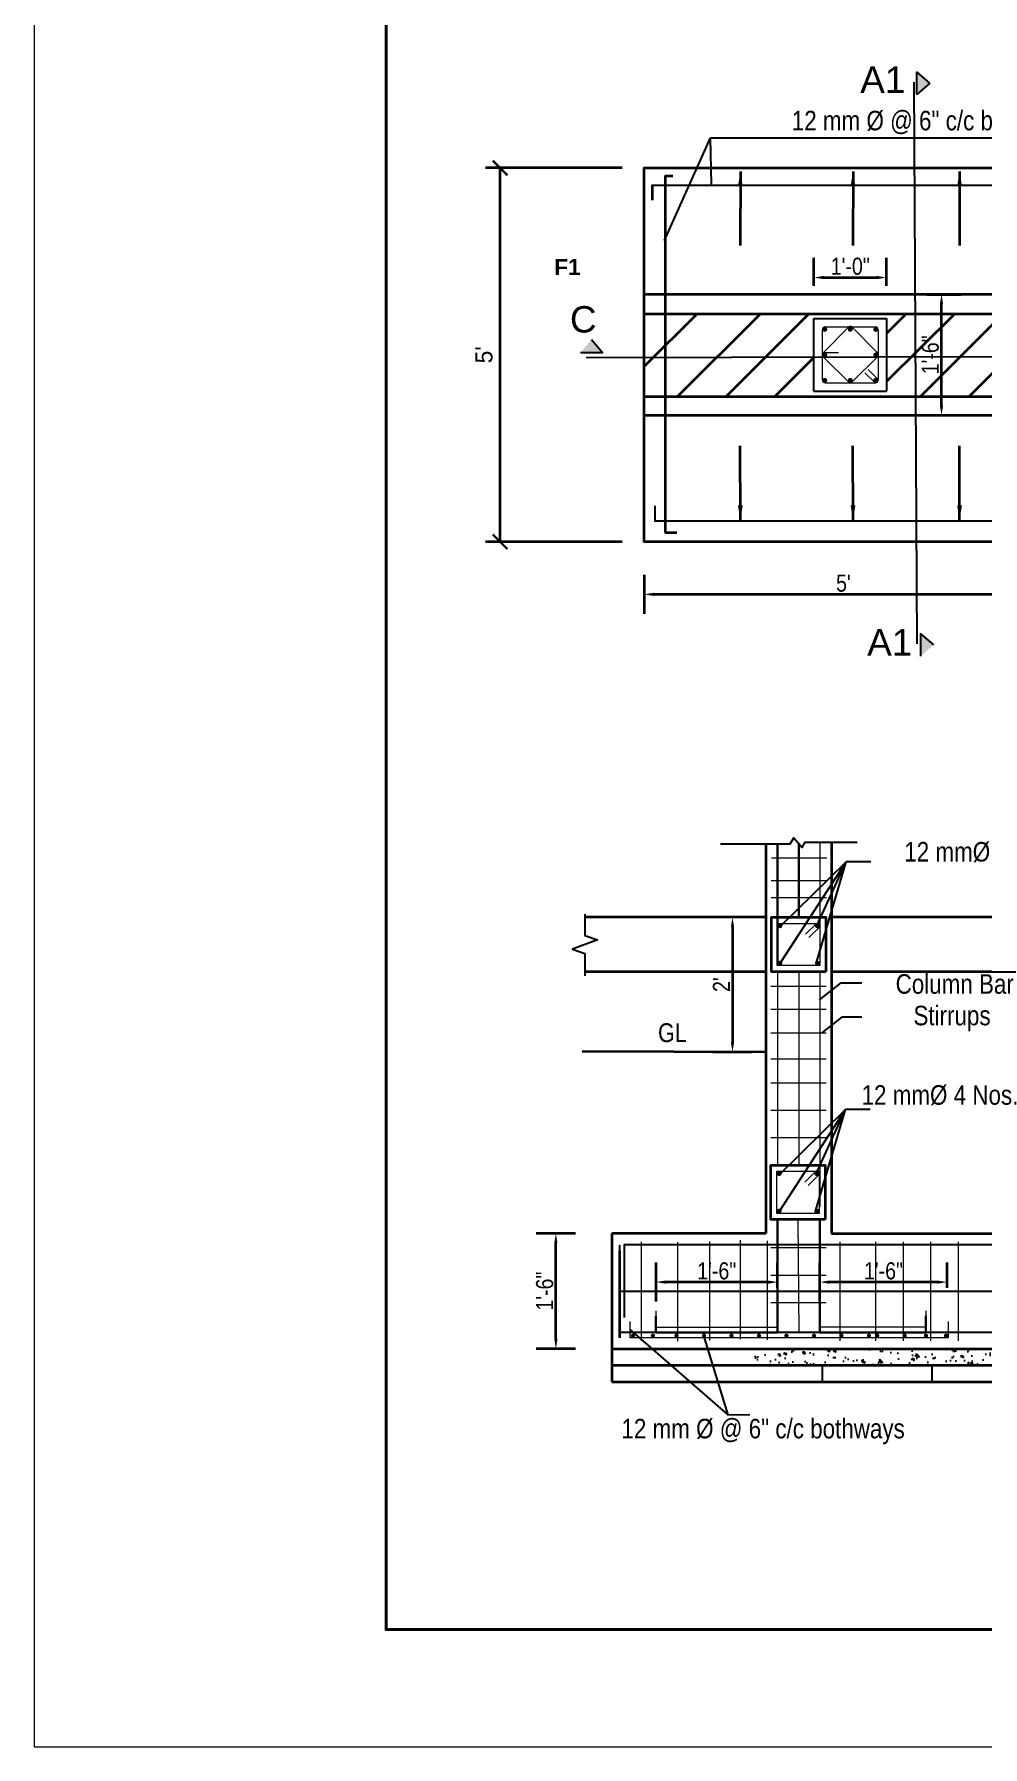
# Model space of a CAD drawing. Header units: inches. Extents: x 334224 to 340955, y 74691 to 79424.
# Drawn here: x 337781 to 338169, y 77179 to 77881 of the extents above; entities that cross this region are included whole.
import ezdxf

# ---------------------------------------------------------------- set-up
doc = ezdxf.new("R2010")
doc.units = ezdxf.units.IN
doc.header["$MEASUREMENT"] = 0
doc.linetypes.add('DASHED2', pattern=[0.375, 0.25, -0.125])
doc.layers.get('Defpoints').update_dxf_attribs({"lineweight": 0})
for name, color, linetype, lineweight in [('1text', 254, 'Continuous', 15), ('base line', 201, 'Continuous', 40), ('col', 6, 'Continuous', 13), ('REN', 240, 'Continuous', 30), ('stirrup', 42, 'Continuous', 20), ('Wall', 20, 'Continuous', 35)]:
    doc.layers.add(name, color=color, linetype=linetype, lineweight=lineweight)
for name, color, linetype in [('dim', 1, 'Continuous'), ('DIM Detail', 5, 'Continuous'), ('dimension', 241, 'Continuous'), ('hatch', 45, 'Continuous'), ('plan wall', 7, 'Continuous'), ('structure', 210, 'Continuous'), ('text', 113, 'Continuous')]:
    doc.layers.add(name, color=color, linetype=linetype)
doc.styles.add('dim', font='ARIALN.TTF')
doc.styles.add('Mani', font='arialbd.ttf')
doc.styles.get("Standard").update_dxf_attribs({"font": 'arial.ttf', "height": 9})
doc.styles.add('style1', font='GOTHIC.TTF', dxfattribs={"height": 7})
doc.styles.add('style2', font='arial.ttf')
doc.dimstyles.new('50', dxfattribs={"dimtxt": 4, "dimasz": 1, "dimexe": 3, "dimexo": 3, "dimgap": 1.5, "dimtad": 1, "dimdec": 0, "dimzin": 3, "dimdsep": 46, "dimlunit": 4, "dimtxsty": 'style2', "dimblk": 'ARCHTICK', "dimcen": 1, "dimdle": 3, "dimclrd": 256, "dimclre": 256, "dimclrt": 7, "dimadec": 0, "dimazin": 0, "dimtfac": 1, "dimtdec": 0, "dimtix": 1, "dimtofl": 0, "dimtmove": 1, "dimatfit": 0, "dimfxl": 0, "dimtolj": 1, "dimtzin": 0, "dimlwd": -1, "dimarcsym": 0})
doc.dimstyles.new('Copy of Standard', dxfattribs={"dimtxt": 12, "dimasz": 6, "dimexe": 0, "dimexo": 0, "dimgap": 0, "dimtad": 1, "dimdec": 0, "dimzin": 3, "dimdsep": 46, "dimlunit": 3, "dimtxsty": 'Standard', "dimblk": 'ARCHTICK', "dimcen": 0, "dimdle": 4, "dimclre": 4, "dimadec": 0, "dimazin": 0, "dimtfac": 1, "dimtdec": 0, "dimtix": 1, "dimtofl": 0, "dimtmove": 0, "dimatfit": 3, "dimfxl": 0, "dimtolj": 1, "dimtzin": 0, "dimlwe": 0, "dimarcsym": 0})
doc.dimstyles.new('DET', dxfattribs={"dimtxt": 7, "dimasz": 4, "dimexe": 8, "dimexo": 0, "dimgap": 1, "dimtad": 1, "dimdec": 0, "dimlfac": -1, "dimrnd": 1, "dimzin": 0, "dimdsep": 46, "dimlunit": 4, "dimtxsty": 'dim', "dimcen": 0, "dimclrd": 256, "dimclre": 256, "dimclrt": 256, "dimadec": 0, "dimazin": 0, "dimtfac": 0.035714, "dimtdec": 0, "dimtix": 1, "dimtmove": 1, "dimatfit": 3, "dimfxl": 0, "dimtolj": 1, "dimtzin": 0, "dimarcsym": 0})
doc.dimstyles.new('DIM-96', dxfattribs={"dimscale": 96, "dimtxt": 0.0625, "dimasz": 0.0625, "dimexe": 0.0625, "dimexo": 0.09375, "dimgap": 0.03125, "dimtad": 1, "dimzin": 0, "dimdsep": 46, "dimlunit": 4, "dimtxsty": 'style1', "dimblk": 'ARCHTICK', "dimcen": 0.125, "dimclrd": 1, "dimclre": 1, "dimclrt": 3, "dimadec": 0, "dimazin": 0, "dimtfac": 1, "dimtix": 1, "dimtofl": 0, "dimtmove": 0, "dimatfit": 3, "dimfxl": 0, "dimtolj": 1, "dimtzin": 0, "dimlwd": -1, "dimarcsym": 0})

# ---------------------------------------------------------------- blocks, each defined once
blk = doc.blocks.new('A$C5D931F08')
for p, q in [((0, 0), (0, 26.4)), ((0, 26.4), (26.4, 26.4)), ((26.4, 0), (26.4, 26.4)), ((26.4, 0), (0, 0))]:
    blk.add_line(p, q)
at = {"ltscale": 10, "const_width": 0.88}
for points in [[(3.95, 22.91, 1), (3.95, 22.03, 1)], [(13.22, 22.91, 1), (13.22, 22.03, 1)], [(22.46, 22.91, -1), (22.46, 22.03, -1)], [(3.49, 13.2, 1), (4.37, 13.2, 1)], [(22.91, 13.2, -1), (22.03, 13.2, -1)], [(3.95, 3.49, -1), (3.95, 4.37, -1)], [(13.22, 3.49, -1), (13.22, 4.37, -1)], [(22.46, 3.49, 1), (22.46, 4.37, 1)]]:
    blk.add_lwpolyline(points, format="xyb", close=True, dxfattribs=at)
at = {"layer": 'stirrup', "color": 5}
for p, q in [((12.63, 23.19), (3.05, 13.77)), ((3.05, 4.05), (3.05, 22.35)), ((4.05, 23.35), (22.35, 23.35)), ((23.19, 13.77), (13.78, 23.19)), ((22.21, 23.35), (18.55, 19.69)), ((23.36, 22.21), (19.7, 18.54)), ((23.35, 4.05), (23.35, 22.35)), ((3.05, 12.63), (12.63, 3.21)), ((13.78, 3.21), (23.19, 12.63)), ((12.39, 3.45), (12.39, 8.96)), ((14.01, 3.45), (14.01, 8.96)), ((22.35, 3.05), (4.05, 3.05)), ((9.33, 3.21), (9.33, 3.21))]:
    blk.add_line(p, q, dxfattribs=at)
for centre, radius, start, end in [((4.05, 22.35), 1, 90, 180), ((13.2, 22.61), 0.812, 45, 135), ((22.35, 22.35), 1, 0, 90), ((22.36, 22.35), 1, 0, 90), ((4.1, 13.2), 1.2, 151.41237, 208.58763), ((22.25, 13.2), 1.1, 328.67941, 31.32059), ((4.05, 4.05), 1, 180, 270), ((13.2, 3.79), 0.812, 225, 315), ((22.35, 4.05), 1, 270, 0), ((22.36, 4.05), 1, 270, 360)]:
    blk.add_arc(centre, radius, start, end, dxfattribs=at)
blk = doc.blocks.new('*D251')
at = {"layer": 'Defpoints', "color": 0, "transparency": 16777216}
for p in [(-58272.58, -42284.84), (-58109.46, -42284.84), (-58272.58, -42306.41)]:
    blk.add_point(p, dxfattribs=at)
at = {"layer": 'dimension', "lineweight": -2, "transparency": 16777216}
for p, q in [((-58272.58, -42298.41), (-58272.58, -42314.41)), ((-58109.46, -42298.41), (-58109.46, -42314.41)), ((-58113.46, -42306.41), (-58268.58, -42306.41))]:
    blk.add_line(p, q, dxfattribs=at)
at = {"layer": 'dimension', "transparency": 16777216}
for points in [[(-58268.58, -42305.74), (-58268.58, -42307.07), (-58272.58, -42306.41)], [(-58113.46, -42305.74), (-58113.46, -42307.07), (-58109.46, -42306.41)]]:
    blk.add_solid(points, dxfattribs=at)
at = {"layer": 'dimension', "transparency": 16777216, "insert": (-58191.02, -42301.85), "char_height": 7, "attachment_point": 5, "style": 'dim'}
blk.add_mtext("\\A1;5'", dxfattribs=at)
blk = doc.blocks.new('*D252')
at = {"layer": 'Defpoints', "color": 0, "transparency": 16777216}
for p in [(-58203.06, -42180.06), (-58173.36, -42176.69), (-58173.36, -42180.06)]:
    blk.add_point(p, dxfattribs=at)
at = {"layer": 'dimension', "lineweight": -2, "transparency": 16777216}
for p, q in [((-58203.06, -42180.06), (-58203.06, -42168.69)), ((-58173.36, -42180.06), (-58173.36, -42168.69)), ((-58199.06, -42176.69), (-58177.36, -42176.69))]:
    blk.add_line(p, q, dxfattribs=at)
at = {"layer": 'dimension', "transparency": 16777216}
for points in [[(-58199.06, -42176.02), (-58199.06, -42177.36), (-58203.06, -42176.69)], [(-58177.36, -42176.02), (-58177.36, -42177.36), (-58173.36, -42176.69)]]:
    blk.add_solid(points, dxfattribs=at)
at = {"layer": 'dimension', "transparency": 16777216, "insert": (-58188.21, -42172.11), "char_height": 7, "attachment_point": 5, "style": 'dim'}
blk.add_mtext('\\A1;1\'-0"', dxfattribs=at)
blk = doc.blocks.new('*D253')
at = {"layer": 'Defpoints', "color": 0, "transparency": 16777216}
for p in [(-58157.05, -42183.59), (-58150.86, -42183.59), (-58157.05, -42233.09)]:
    blk.add_point(p, dxfattribs=at)
at = {"layer": 'dimension', "lineweight": -2, "transparency": 16777216}
for p, q in [((-58157.05, -42183.59), (-58142.86, -42183.59)), ((-58150.86, -42229.09), (-58150.86, -42187.59)), ((-58157.05, -42233.09), (-58142.86, -42233.09))]:
    blk.add_line(p, q, dxfattribs=at)
at = {"layer": 'dimension', "transparency": 16777216}
for points in [[(-58151.53, -42187.59), (-58150.2, -42187.59), (-58150.86, -42183.59)], [(-58151.53, -42229.09), (-58150.2, -42229.09), (-58150.86, -42233.09)]]:
    blk.add_solid(points, dxfattribs=at)
at = {"layer": 'dimension', "transparency": 16777216, "insert": (-58155.44, -42208.34), "char_height": 7, "attachment_point": 5, "rotation": 90, "style": 'dim'}
blk.add_mtext('\\A1;1\'-6"', dxfattribs=at)
blk = doc.blocks.new('_ArchTick')
at = {"layer": 'dim', "color": 0, "const_width": 0.15}
blk.add_lwpolyline([(-0.5, -0.5), (0.5, 0.5)], dxfattribs=at)
blk = doc.blocks.new('*D257')
at = {"color": 1, "lineweight": -2, "transparency": 16777216}
for p, q in [((-58281.58, -42131.84), (-58337.51, -42131.84)), ((-58281.58, -42284.84), (-58337.51, -42284.84))]:
    blk.add_line(p, q, dxfattribs=at)
at = {"color": 1, "transparency": 16777216}
blk.add_line((-58331.51, -42284.84), (-58331.51, -42131.84), dxfattribs=at)
at = {"layer": 'Defpoints', "color": 0, "transparency": 16777216}
for p in [(-58331.51, -42131.84), (-58272.58, -42131.84), (-58272.58, -42284.84)]:
    blk.add_point(p, dxfattribs=at)
at = {"color": 1, "transparency": 16777216, "xscale": 6, "yscale": 6, "zscale": 6}
for p, rotation in [((-58331.51, -42131.84), 90), ((-58331.51, -42284.84), 270)]:
    blk.add_blockref('_ArchTick', p, dxfattribs=dict(at, rotation=rotation))
at = {"color": 3, "transparency": 16777216, "insert": (-58338.09, -42208.34), "char_height": 7, "attachment_point": 5, "rotation": 90, "style": 'style1'}
blk.add_mtext("\\A1;5'", dxfattribs=at)
blk = doc.blocks.new('*D265')
at = {"layer": 'Defpoints', "color": 0, "transparency": 16777216}
for p in [(-58254.77, -43519.03), (-58231.9, -43519.03), (-58231.9, -43566.25)]:
    blk.add_point(p, dxfattribs=at)
at = {"layer": 'dimension', "lineweight": -2, "transparency": 16777216}
for p, q in [((-58246.77, -43519.03), (-58262.77, -43519.03)), ((-58254.77, -43562.25), (-58254.77, -43523.03)), ((-58246.77, -43566.25), (-58262.77, -43566.25))]:
    blk.add_line(p, q, dxfattribs=at)
at = {"layer": 'dimension', "transparency": 16777216}
for points in [[(-58255.43, -43523.03), (-58254.1, -43523.03), (-58254.77, -43519.03)], [(-58255.43, -43562.25), (-58254.1, -43562.25), (-58254.77, -43566.25)]]:
    blk.add_solid(points, dxfattribs=at)
at = {"layer": 'dimension', "transparency": 16777216, "insert": (-58259.34, -43542.64), "char_height": 7, "attachment_point": 5, "rotation": 90, "style": 'dim'}
blk.add_mtext('\\A1;1\'-6"', dxfattribs=at)
blk = doc.blocks.new('*D263')
at = {"layer": 'Defpoints', "color": 0, "transparency": 16777216}
for p in [(-58146.74, -43538.95), (-58146.74, -43547.3), (-58094.66, -43541.3)]:
    blk.add_point(p, dxfattribs=at)
at = {"layer": 'DIM Detail', "lineweight": -2, "transparency": 16777216}
for p, q in [((-58146.74, -43546.95), (-58146.74, -43530.95)), ((-58094.66, -43541.3), (-58094.66, -43530.95)), ((-58098.66, -43538.95), (-58142.74, -43538.95))]:
    blk.add_line(p, q, dxfattribs=at)
at = {"layer": 'DIM Detail', "transparency": 16777216}
for points in [[(-58142.74, -43538.28), (-58142.74, -43539.62), (-58146.74, -43538.95)], [(-58098.66, -43538.28), (-58098.66, -43539.62), (-58094.66, -43538.95)]]:
    blk.add_solid(points, dxfattribs=at)
at = {"layer": 'DIM Detail', "transparency": 16777216, "insert": (-58120.7, -43534.38), "char_height": 7, "attachment_point": 5, "style": 'dim'}
blk.add_mtext('\\A1;1\'-6"', dxfattribs=at)
blk = doc.blocks.new('*D264')
at = {"layer": 'Defpoints', "color": 0, "transparency": 16777216}
for p in [(-58213.79, -43538.95), (-58213.79, -43547.3), (-58164.06, -43541.3)]:
    blk.add_point(p, dxfattribs=at)
at = {"layer": 'DIM Detail', "lineweight": -2, "transparency": 16777216}
for p, q in [((-58213.79, -43546.95), (-58213.79, -43530.95)), ((-58164.06, -43541.3), (-58164.06, -43530.95)), ((-58168.06, -43538.95), (-58209.79, -43538.95))]:
    blk.add_line(p, q, dxfattribs=at)
at = {"layer": 'DIM Detail', "transparency": 16777216}
for points in [[(-58209.79, -43538.28), (-58209.79, -43539.62), (-58213.79, -43538.95)], [(-58168.06, -43538.28), (-58168.06, -43539.62), (-58164.06, -43538.95)]]:
    blk.add_solid(points, dxfattribs=at)
at = {"layer": 'DIM Detail', "transparency": 16777216, "insert": (-58188.93, -43534.38), "char_height": 7, "attachment_point": 5, "style": 'dim'}
blk.add_mtext('\\A1;1\'-6"', dxfattribs=at)
blk = doc.blocks.new('*D266')
at = {"layer": 'Defpoints', "color": 0, "transparency": 16777216}
for p in [(-58168.9, -43389.58), (-58182.49, -43444.75), (-58169.04, -43444.75)]:
    blk.add_point(p, dxfattribs=at)
at = {"layer": 'DIM Detail', "lineweight": -2, "transparency": 16777216}
for p, q in [((-58174.49, -43389.58), (-58190.49, -43389.58)), ((-58182.49, -43393.58), (-58182.49, -43440.75)), ((-58174.49, -43444.75), (-58190.49, -43444.75))]:
    blk.add_line(p, q, dxfattribs=at)
at = {"layer": 'DIM Detail', "transparency": 16777216}
for points in [[(-58183.16, -43393.58), (-58181.82, -43393.58), (-58182.49, -43389.58)], [(-58183.16, -43440.75), (-58181.82, -43440.75), (-58182.49, -43444.75)]]:
    blk.add_solid(points, dxfattribs=at)
at = {"layer": 'DIM Detail', "transparency": 16777216, "insert": (-58187.01, -43417.17), "char_height": 7, "attachment_point": 5, "rotation": 90, "style": 'dim'}
blk.add_mtext("\\A1;2'", dxfattribs=at)
blk = doc.blocks.new('A$C64AA4F7B')
at = {"layer": 'hatch', "ltscale": 50}
for points in [[(188.789, 251.663), (183.361, 256.265), (183.361, 247.062)], [(50.332, 146.735), (45.731, 141.307), (54.934, 141.307)], [(190.386, 21.702), (184.957, 17.101), (184.957, 26.304)]]:
    blk.add_hatch(color=256, dxfattribs=at).paths.add_polyline_path(points)
for p, q in [((80.447, 213.728), (80.447, 67.634)), ((80.447, 213.728), (83.597, 213.728)), ((75.156, 209.842), (75.156, 203.796)), ((227.049, 165.178), (71.799, 165.178)), ((71.799, 135.604, -0.001), (93.48, 157.285, -0.001)), ((85.463, 123.371, -0.001), (119.377, 157.285, -0.001)), ((105.35, 123.371, -0.001), (139.265, 157.285, -0.001)), ((171.117, 149.259, -0.001), (179.039, 157.285, -0.001)), ((171.174, 129.608, -0.001), (198.927, 157.285, -0.001)), ((184.9, 123.371, -0.001), (218.814, 157.285, -0.001)), ((204.787, 123.371, -0.001), (238.702, 157.285, -0.001)), ((125.238, 123.371, -0.001), (141.371, 139.455, -0.001)), ((71.799, 115.678), (227.049, 115.678)), ((80.447, 67.634), (85.196, 67.634))]:
    blk.add_line(p, q)
blk.add_lwpolyline([(227.049, 123.371), (227.049, 63.928), (71.799, 63.928), (71.799, 216.928), (227.049, 216.928), (227.049, 157.285)])
at = {"layer": 'Defpoints'}
for p, q in [((227.049, 216.928), (71.799, 216.928)), ((224.338, 209.842), (75.156, 209.842))]:
    blk.add_line(p, q, dxfattribs=at)
at = {"layer": 'hatch', "ltscale": 5}
for p, q in [((188.789, 251.663), (183.361, 256.265)), ((182.139, 252.133), (183.366, 22.062)), ((188.789, 251.663), (183.361, 247.062)), ((508.179, 140.428), (48.037, 139.2)), ((50.332, 146.735), (54.934, 141.307)), ((190.386, 21.702), (184.957, 26.304))]:
    blk.add_line(p, q, dxfattribs=at)
at = {"layer": 'hatch', "ltscale": 50}
for p, q in [((183.361, 247.062), (183.361, 256.265)), ((54.934, 141.307), (45.731, 141.307)), ((184.957, 26.304), (184.957, 17.101))]:
    blk.add_line(p, q, dxfattribs=at)
at = {"layer": 'plan wall', "ltscale": 3}
for points in [[(83.597, 213.728), (80.447, 213.728), (80.447, 67.634), (85.196, 67.634)], [(75.156, 203.796), (75.156, 209.842), (224.338, 209.842), (224.338, 204.547)], [(76.167, 78.558), (76.167, 72.512), (225.35, 72.512), (225.35, 77.808)]]:
    blk.add_lwpolyline(points, dxfattribs=at)
at = {"layer": 'structure'}
for p, q in [((180.924, 165.178), (131.424, 165.178)), ((180.924, 115.678), (131.424, 115.678))]:
    blk.add_line(p, q, dxfattribs=at)
at = {"layer": 'Wall', "ltscale": 0.5}
for p, q in [((71.799, 157.285), (508.179, 157.285)), ((71.799, 123.371), (508.179, 123.371))]:
    blk.add_line(p, q, dxfattribs=at)
at = {"layer": 'structure', "xscale": 1.125, "yscale": 1.125, "zscale": 1.125, "rotation": 270}
blk.add_blockref('A$C5D931F08', (141.324, 155.278), dxfattribs=at)
at = {"layer": '1text', "ltscale": 50, "char_height": 10.8, "attachment_point": 3, "style": 'style2'}
for s, insert, width in [('A1', (178.71, 258.488), 16.31142), ('C', (52.338, 160.368), 74.40534), ('A1', (181.561, 28.122), 16.31142)]:
    blk.add_mtext(s, dxfattribs=dict(at, insert=insert, width=width))
at = {"layer": 'text', "style": 'dim'}
blk.add_text('12 mm %%C @ 6" c/c bothways', height=8, dxfattribs=at).set_placement((132.241, 232.352, 0))
dim = blk.add_linear_dim(base=(12.873, 216.928), p1=(71.799, 63.928), p2=(71.799, 216.928), angle=90, text="5'", dimstyle='DIM-96', override={"dimfxl": 2, "dimfxlon": 1})
dim.commit()
dim.dimension.update_dxf_attribs({"geometry": '*D257', "text_midpoint": (6.285, 140.428), "insert": (58344.38, 42348.77)})
at = {"layer": 'dimension'}
for base, p1, p2, text, picture, middle in [((171.024, 172.081), (141.324, 168.706), (171.024, 168.706), '1\'-0"', '*D252', (156.174, 176.655)), ((71.799, 42.362), (234.924, 63.928), (71.799, 63.928), "5'", '*D251', (153.362, 46.922))]:
    dim = blk.add_linear_dim(base=base, p1=p1, p2=p2, text=text, dimstyle='DET', dxfattribs=at)
    dim.commit()
    dim.dimension.update_dxf_attribs({"geometry": picture, "text_midpoint": middle, "insert": (58344.38, 42348.77)})
dim = blk.add_aligned_dim(p1=(187.326, 115.678), p2=(187.326, 165.178), distance=-6.189, text='1\'-6"', dimstyle='DET', dxfattribs=at)
dim.commit()
dim.dimension.update_dxf_attribs({"geometry": '*D253', "text_midpoint": (188.941, 140.428), "insert": (58344.38, 42348.77)})
at = {"layer": 'dimension', "ltscale": 10}
for points in [[(80.19, 187.288), (98.966, 229.314), (227.666, 229.314)], [(99.325, 210.152), (98.966, 229.314)], [(111.2, 215.46), (111.178, 185.143)], [(157.3, 215.46), (157.278, 185.143)], [(200.916, 215.46), (200.894, 185.143)]]:
    blk.add_leader(points, dimstyle='50', dxfattribs=at)
at = {"layer": 'plan wall', "ltscale": 3}
for points in [[(111.2, 215.46), (111.178, 185.143)], [(157.3, 215.46), (157.278, 185.143)], [(200.916, 215.46), (200.894, 185.143)], [(111.2, 72.867), (111.178, 103.185)], [(157.3, 72.867), (157.278, 103.185)], [(200.916, 72.867), (200.894, 103.185)]]:
    blk.add_leader(points, dimstyle='Copy of Standard', override={"dimgap": 0, "dimtad": 0, "dimfxl": 8}, dxfattribs=at)
blk = doc.blocks.new('A$C15E81FD5')
at = {"layer": 'hatch', "ltscale": 0.5}
h = blk.add_hatch(dxfattribs=at)
h.set_pattern_fill('AR-CONC', color=256, scale=1.40625, style=0)
h.set_pattern_definition([(130, (1503.025, -3955.409), (-10.086471, -0.882452), [1.054688, -11.601562]), (185, (1503.025, -3955.409), (1.95119, 10.577702), [0.84375, -9.28125]), (79.5486, (1502.185, -3955.483), (-8.135288, 9.695244), [0.896346, -9.85981]), (133.8158, (1503.025, -3952.597), (-15.008077, -2.32761), [1.58203, -17.402344]), (83.3644, (1501.775, -3952.79), (-13.143694, 13.698533), [1.34452, -14.789714]), (188.8158, (1503.025, -3952.597), (-13.143684, 13.698543), [1.265625, -13.921875]), (159, (1501.619, -3953.3), (-8.394005, -5.661828), [1.054688, -11.601562]), (214, (1501.619, -3953.3), (-3.421622, 10.197423), [0.84375, -9.28125]), (108.5486, (1500.919, -3953.772), (-11.81563, 4.535585), [0.896346, -9.85981]), (142.5, (1503.025, -3955.409), (-0.170998, 4.6813198), [0, -9.16875, 0, -9.421875, 0, -9.316406]), (172.5, (1503.025, -3955.409), (-3.6994154, 5.5464147), [0, -5.371875, 0, -8.9578125, 0, -3.550781]), (212.5, (1506.161, -3955.409), (-7.506878, -0.317178), [0, -3.515625, 0, -10.96875, 0, -14.5546875]), (222.5, (1507.5674, -3955.409), (-8.201056, 1.407726), [0, -4.570312, 0, -7.284375, 0, -10.335938])])
h.paths.add_polyline_path([(226.74, 91.42), (226.74, 98.17), (91.74, 98.17), (91.74, 91.42)])
h.paths.add_polyline_path([(279.39, 91.42), (279.39, 98.17), (226.74, 98.17), (226.74, 91.42)])
h = blk.add_hatch(dxfattribs=at)
h.set_pattern_fill('AR-BRSTD', color=256, scale=5.625, style=0)
h.set_pattern_definition([(180, (1503.025, -3955.409), (0, 15.001875), []), (90, (1503.025, -3955.41), (22.5, 15.00188), [15.00188, -15.00188])])
h.paths.add_polyline_path([(226.74, 91.42), (226.74, 84.67), (279.39, 84.67), (279.39, 91.42)])
h.paths.add_polyline_path([(226.74, 84.67), (226.74, 91.42), (91.74, 91.42), (91.74, 84.67)])
for p, q in [((96.24, 274.85, 7.15), (22.24, 274.85, 7.15)), ((443.43, 274.85, 7.15), (123.24, 274.85, 7.15)), ((96.24, 252.57, 7.15), (22.24, 252.57, 7.15)), ((443.43, 252.57, 7.15), (123.24, 252.57, 7.15))]:
    blk.add_line(p, q)
at = {"ltscale": 0.5}
blk.add_line((96.24, 219.67, 7.15), (21.09, 219.86, 7.15), dxfattribs=at)
at = {"ltscale": 10, "const_width": 0.99, "elevation": 7.15}
for points in [[(102.07, 271.87, 1), (102.07, 270.88, 1)], [(117.37, 271.87, -1), (117.37, 270.88, -1)], [(101.56, 256.06, 1), (102.55, 256.06, 1)], [(117.89, 256.06, -1), (116.9, 256.06, -1)], [(101.8, 170.41, 1), (101.8, 169.42, 1)], [(117.1, 170.41, -1), (117.1, 169.42, -1)], [(101.28, 154.59, 1), (102.27, 154.59, 1)], [(117.61, 154.59, -1), (116.62, 154.59, -1)]]:
    blk.add_lwpolyline(points, format="xyb", close=True, dxfattribs=at)
at = {"layer": 'col'}
for p, q in [((118.4, 305.62, 7.15), (118.4, 261.09, 7.15)), ((101.07, 252.57, 7.15), (101.07, 173.38, 7.15)), ((109.74, 252.57, 7.15), (109.74, 173.38, 7.15)), ((118.4, 252.57, 7.15), (118.4, 156.36, 7.15)), ((109.34, 150.99, 7.15), (109.74, 104.74, 7.15)), ((40.68, 109.42, 7.15), (40.68, 102.67, 7.15)), ((170.92, 109.42, 7.15), (170.92, 102.67, 7.15)), ((170.92, 102.67, 7.15), (40.68, 102.67, 7.15))]:
    blk.add_line(p, q, dxfattribs=at)
at = {"layer": 'col', "elevation": 7.15}
for points in [[(51.24, 113.78), (51.24, 107.03), (101.07, 107.03), (101.07, 151.1)], [(161.79, 113.78), (161.79, 107.03), (118.4, 107.03), (118.4, 151.1)]]:
    blk.add_lwpolyline(points, dxfattribs=at)
at = {"layer": 'dim'}
for p, q in [((38.19, 140.92, 7.15), (279.39, 140.92, 7.15)), ((38.35, 140.92, 7.15), (38.35, 110.93, 7.15)), ((36.95, 121.8, 7.15), (282.42, 121.8, 7.15))]:
    blk.add_line(p, q, dxfattribs=at)
at = {"layer": 'dim', "elevation": 7.15}
blk.add_lwpolyline([(468.49, 140.54), (468.49, 104.87), (36.53, 104.87), (36.53, 140.54)], dxfattribs=at)
at = {"layer": 'dimension', "ltscale": 10}
for p, q in [((139.23, 297.57, 7.15), (129.18, 297.57, 7.15)), ((127.07, 248.06, 7.15), (135.59, 248.04, 7.15)), ((138.96, 196.1, 7.15), (128.91, 196.1, 7.15)), ((83.86, 145.42, 7.15), (79.31, 145.42, 7.15))]:
    blk.add_line(p, q, dxfattribs=at)
at = {"layer": 'dimension', "ltscale": 10, "elevation": 7.15}
blk.add_lwpolyline([(22.22, 276.07), (22.24, 267.42), (27.34, 265.57), (17.14, 261.85), (22.24, 260), (22.24, 250.94)], dxfattribs=at)
at = {"layer": 'REN', "ltscale": 0.5}
for p, q in [((101.07, 304.87, 7.15), (101.07, 258.02, 7.15)), ((109.74, 305.07, 7.15), (109.74, 274.85, 7.15)), ((101.07, 272.37, 7.15), (101.07, 255.05, 7.15)), ((101.07, 151.1, 7.15), (101.07, 104.87, 7.15)), ((118.4, 151.1, 7.15), (118.4, 104.87, 7.15)), ((51.24, 111.49, 7.15), (51.24, 104.87, 7.15)), ((161.79, 111.62, 7.15), (161.79, 104.87, 7.15)), ((101.07, 104.87, 7.15), (51.24, 104.87, 7.15)), ((118.4, 104.87, 7.15), (161.79, 104.87, 7.15))]:
    blk.add_line(p, q, dxfattribs=at)
at = {"layer": 'REN', "lineweight": 20, "ltscale": 0.5}
blk.add_line((98.31, 173.38, 7.15), (120.59, 173.38, 7.15), dxfattribs=at)
at = {"layer": 'REN', "ltscale": 0.5, "const_width": 0.844, "elevation": 7.15}
for points in [[(41.54, 103.54, 1), (42.38, 103.54, 1)], [(49.65, 103.54, 1), (50.5, 103.54, 1)], [(59.32, 103.54, 1), (60.17, 103.54, 1)], [(70.57, 103.54, 1), (71.42, 103.54, 1)], [(81.82, 103.54, 1), (82.67, 103.54, 1)], [(93.07, 103.54, 1), (93.92, 103.54, 1)], [(104.32, 103.54, 1), (105.17, 103.54, 1)], [(115.57, 103.54, 1), (116.42, 103.54, 1)], [(126.82, 103.54, 1), (127.67, 103.54, 1)], [(138.07, 103.54, 1), (138.92, 103.54, 1)], [(141.45, 103.54, 1), (142.29, 103.54, 1)], [(152.7, 103.54, 1), (153.54, 103.54, 1)], [(161.42, 103.54, 1), (162.26, 103.54, 1)], [(169.6, 103.54, 1), (170.45, 103.54, 1)]]:
    blk.add_lwpolyline(points, format="xyb", close=True, dxfattribs=at)
at = {"layer": 'stirrup'}
for p, q in [((121.21, 299.1, 7.15), (98.59, 299.1, 7.15)), ((121.11, 289.78, 7.15), (98.49, 289.78, 7.15)), ((121.11, 282.8, 7.15), (98.49, 282.8, 7.15)), ((98.31, 246.7, 7.15), (120.93, 246.7, 7.15)), ((98.31, 246.7, 7.15), (120.93, 246.7, 7.15)), ((98.31, 237.24, 7.15), (120.93, 237.24, 7.15)), ((98.31, 227.5, 7.15), (120.93, 227.5, 7.15)), ((98.31, 216.95, 7.15), (120.93, 216.95, 7.15)), ((98.31, 207.13, 7.15), (120.93, 207.13, 7.15)), ((98.31, 195.88, 7.15), (120.93, 195.88, 7.15)), ((98.31, 184.63, 7.15), (120.93, 184.63, 7.15)), ((45.3, 141.94, 7.15), (45.3, 101.43, 7.15)), ((60.13, 141.79, 7.15), (60.13, 101.29, 7.15)), ((73.23, 142.12, 7.15), (73.23, 101.61, 7.15)), ((85.84, 142.64, 7.15), (85.84, 102.14, 7.15)), ((96.86, 142.37, 7.15), (96.86, 101.87, 7.15)), ((126.6, 141.94, 7.15), (126.6, 101.43, 7.15)), ((141.23, 141.94, 7.15), (141.23, 101.43, 7.15)), ((152.48, 141.94, 7.15), (152.48, 101.43, 7.15)), ((163.73, 141.94, 7.15), (163.73, 101.43, 7.15)), ((174.98, 141.94, 7.15), (174.98, 101.43, 7.15)), ((98.31, 139.63, 7.15), (120.93, 139.63, 7.15)), ((98.31, 128.38, 7.15), (120.93, 128.38, 7.15)), ((98.31, 117.13, 7.15), (120.93, 117.13, 7.15))]:
    blk.add_line(p, q, dxfattribs=at)
at = {"layer": 'stirrup', "color": 5, "ltscale": 10}
for p, q in [((116.98, 272.37, 7.15), (112.52, 267.91, 7.15)), ((118.38, 270.97, 7.15), (113.92, 266.51, 7.15)), ((116.71, 170.9, 7.15), (112.25, 166.44, 7.15)), ((118.11, 169.5, 7.15), (113.65, 165.04, 7.15))]:
    blk.add_line(p, q, dxfattribs=at)
at = {"layer": 'stirrup', "color": 5, "ltscale": 10, "elevation": 7.15}
for points in [[(118.38, 255.05), (101.06, 255.05), (101.06, 272.37), (118.38, 272.37)], [(118.11, 153.58), (100.79, 153.58), (100.79, 170.9), (118.11, 170.9)]]:
    blk.add_lwpolyline(points, close=True, dxfattribs=at)
at = {"layer": 'text', "ltscale": 0.5, "elevation": 7.15}
blk.add_lwpolyline([(77.76, 304.87), (106.29, 304.87), (107.81, 307.32), (111.2, 303.36), (112.34, 305.62), (133.66, 305.62)], dxfattribs=at)
at = {"layer": 'Wall', "ltscale": 0.5}
for p, q in [((96.24, 304.87, 7.15), (96.24, 145.42, 7.15)), ((123.24, 305.62, 7.15), (123.24, 145.42, 7.15)), ((83.86, 145.42, 7.15), (33.24, 145.42, 7.15)), ((33.24, 145.4, 7.15), (33.24, 84.67, 7.15)), ((96.24, 145.42, 7.15), (83.86, 145.42, 7.15)), ((123.24, 145.42, 7.15), (279.39, 145.42, 7.15)), ((36.53, 102.67, 7.15), (36.53, 138.34, 7.15)), ((33.24, 98.17, 7.15), (279.39, 98.17, 7.15)), ((33.24, 91.42, 7.15), (279.39, 91.42, 7.15)), ((33.24, 84.67, 7.15), (226.74, 84.67, 7.15))]:
    blk.add_line(p, q, dxfattribs=at)
at = {"layer": 'Wall', "linetype": 'DASHED2', "ltscale": 0.5}
blk.add_line((123.24, 145.42, 7.15), (135.61, 145.42, 7.15), dxfattribs=at)
at = {"layer": 'Wall', "ltscale": 0.5, "elevation": 7.15}
for points in [[(120.86, 252.57), (98.58, 252.57), (98.58, 274.85), (120.86, 274.85)], [(120.59, 151.1), (98.31, 151.1), (98.31, 173.38), (120.59, 173.38)]]:
    blk.add_lwpolyline(points, close=True, dxfattribs=at)
at = {"layer": 'dimension', "insert": (63.92, 231.44, 7.15), "char_height": 7.683, "width": 32.0625, "attachment_point": 3, "style": 'dim'}
blk.add_mtext('GL', dxfattribs=at)
at = {"layer": 'text', "style": 'dim'}
for s, p in [('12 mm%%C 4 Nos.', (152.96, 297.67, 7.15)), ('Column Bar', (149.42, 243.55, 7.15)), ('Stirrups 8mm%%C@ 4" c/c', (156.72, 230.63, 7.15)), ('12 mm%%C 4 Nos.', (135.48, 198.11, 7.15)), ('12 mm %%C @ 6" c/c bothways', (37.21, 61.51, 7.15))]:
    blk.add_text(s, height=8, dxfattribs=at).set_placement(p)
at = {"layer": 'DIM Detail'}
for base, p1, p2, angle, text, picture, middle in [((82.65, 219.67, 7.15), (96.24, 274.85, 7.15), (96.1, 219.67, 7.15), 90, "2'", '*D266', (78.13, 247.26, 7.15)), ((51.35, 125.48, 7.15), (101.07, 123.13, 7.15), (51.35, 117.13, 7.15), 180, '1\'-6"', '*D264', (76.21, 130.05, 7.15)), ((118.4, 125.48, 7.15), (170.47, 123.13, 7.15), (118.4, 117.13, 7.15), 180, '1\'-6"', '*D263', (144.44, 130.05, 7.15))]:
    dim = blk.add_linear_dim(base=base, p1=p1, p2=p2, angle=angle, text=text, dimstyle='DET', dxfattribs=at)
    dim.commit()
    dim.dimension.update_dxf_attribs({"geometry": picture, "text_midpoint": middle, "insert": (58265.14, 43664.43)})
at = {"layer": 'dimension'}
dim = blk.add_linear_dim(base=(10.37, 145.4, 7.15), p1=(33.24, 98.17, 7.15), p2=(33.24, 145.4, 7.15), angle=90, text='1\'-6"', dimstyle='DET', dxfattribs=at)
dim.commit()
dim.dimension.update_dxf_attribs({"geometry": '*D265', "text_midpoint": (5.8, 121.79, 7.15), "insert": (58265.14, 43664.43)})
at = {"layer": 'dimension', "ltscale": 10}
for points in [[(102.07, 270.88, 7.15), (129.18, 297.57, 7.15)], [(102.4, 256.41, 7.15), (129.18, 297.57, 7.15)], [(117, 256.36, 7.15), (129.18, 297.57, 7.15)], [(117.02, 271.04, 7.15), (129.18, 297.57, 7.15)], [(118.2, 241.06, 7.15), (127.07, 248.06, 7.15)], [(119.4, 227.61, 7.15), (127.66, 234.08, 7.15), (135.6, 234.08, 7.15)], [(101.8, 169.42, 7.15), (128.91, 196.1, 7.15)], [(102.13, 154.94, 7.15), (128.91, 196.1, 7.15)], [(116.73, 154.9, 7.15), (128.91, 196.1, 7.15)], [(116.74, 169.57, 7.15), (128.91, 196.1, 7.15)], [(40.68, 106.05, 7.15), (80.78, 71.2, 7.15)], [(70.6, 104.09, 7.15), (80.78, 71.2, 7.15), (89.77, 71.26, 7.15)]]:
    blk.add_leader(points, dimstyle='50', dxfattribs=at)
blk = doc.blocks.new('A$C65634150')
at = {"color": 1}
for name, p in [('A$C64AA4F7B', (0, 364.57)), ('A$C15E81FD5', (25.32, -0.13))]:
    blk.add_blockref(name, p, dxfattribs=at)
at = {"layer": 'Wall', "linetype": 'ByBlock', "style": 'Mani'}
blk.add_text('F1', height=6.604, dxfattribs=at).set_placement((35.04, 537.67))
blk = doc.blocks.new('A$C13847CDC')
blk.add_blockref('A$C65634150', (0, 0.24))
blk = doc.blocks.new('Complete project')
at = {"layer": 'base line'}
blk.add_lwpolyline([(337924.5002, 79375.91177), (340907.2202, 79375.91177), (340907.2202, 77227.43177), (337924.5002, 77227.43177)], close=True, dxfattribs=at)
at = {"layer": 'Defpoints', "ltscale": 0.5}
blk.add_lwpolyline([(337780.5002, 77179.43177), (340955.2202, 77179.43177), (340955.2202, 79423.91177), (337780.5002, 79423.91177)], close=True, dxfattribs=at)
blk.add_blockref('A$C13847CDC', (337958.28469, 77244.07529))

msp = doc.modelspace()

# ---------------------------------------------------------------- block references
at = {"layer": 'Wall', "linetype": 'ByBlock'}
msp.add_blockref('Complete project', (0, 0), dxfattribs=at)

doc.saveas('drawing.dxf')
